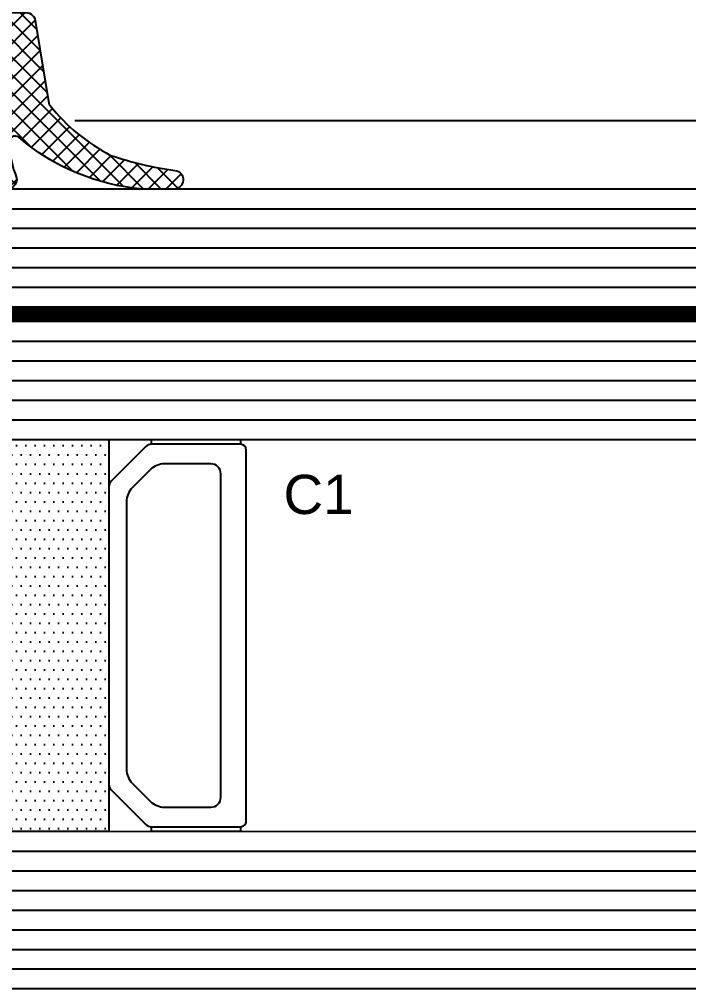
# Model space of a CAD drawing. Header units: inches. Extents: x -772 to 6765, y -813 to 4093.
# Drawn here: x 1543.198 to 1546.607, y -66.623 to -61.681 of the extents above; entities that cross this region are included whole.
import ezdxf

# ---------------------------------------------------------------- set-up
doc = ezdxf.new("R2010")
doc.units = ezdxf.units.IN
doc.header["$MEASUREMENT"] = 0
doc.linetypes.add('HIDDEN2', pattern=[0.1875, 0.125, -0.0625])
for name, color, linetype in [('aksoy_bant', 1, 'Continuous'), ('aksoy_block', 7, 'Continuous'), ('aksoy_detaytarama', 252, 'Continuous'), ('aksoy_fitil', 1, 'Continuous'), ('aksoy_kapali', 3, 'Continuous'), ('aksoy_silikon', 1, 'Continuous'), ('H_FAC_Cam', 153, 'Continuous'), ('H_FAC_Giydirme', 100, 'Continuous'), ('H_GEN_Greyscale1', 251, 'Continuous')]:
    doc.layers.add(name, color=color, linetype=linetype)
doc.styles.get("Standard").update_dxf_attribs({"font": 'arial.ttf'})

# ---------------------------------------------------------------- blocks, each defined once
blk = doc.blocks.new('c1(8 20 12) silikon')
at = {"layer": 'aksoy_detaytarama'}
h = blk.add_hatch(dxfattribs=at)
h.set_pattern_fill('DOTS', color=256, scale=0.3)
h.set_pattern_definition([(0, (-3382.415465525104, -5313.159109061882), (0.238125, 0.47625), [0, -0.47625])])
h.paths.add_polyline_path([(-45.17120356632313, -13.04971671334351), (-45.17120356632313, -11.04971671334351), (-34.36650080037452, -11.04971671334351), (-31.88768288643132, 5.822495017462643), (-31.88768288643132, 6.950283286656486), (-25.88768288643132, 6.950283286656486), (-25.88768288643132, -13.04971671334351)])
at = {"layer": 'aksoy_bant'}
for points in [[(-23.72199746086062, 6.950283286656486), (-19.18768288636147, 6.950283286656486), (-19.18768288636147, 6.700416538194986), (-23.72199746086062, 6.700416538194986)], [(-23.72199746086062, -12.79984996488201), (-19.18768288636147, -12.79984996488201), (-19.18768288636147, -13.04971671334351), (-23.72199746086062, -13.04971671334351)]]:
    blk.add_lwpolyline(points, close=True, dxfattribs=at)
at = {"layer": 'aksoy_detaytarama'}
for p, q in [((-46.17120356632313, 18.7102832866567), (103.8287964336778, 18.7102832866567)), ((-46.17120356632313, 17.7102832866567), (103.8287964336778, 17.7102832866567)), ((-46.17120356632313, 16.7102832866567), (103.8287964336778, 16.71028328665761)), ((-46.17120356632313, 15.7102832866567), (103.8287964336778, 15.7102832866567)), ((-46.17120356632313, 14.7102832866567), (103.8287964336778, 14.7102832866567)), ((-46.17120356632313, 11.95028328665649), (103.8287964336778, 11.95028328665649)), ((-46.17120356632313, 10.95028328665649), (103.8287964336778, 10.95028328665649)), ((-46.17120356632313, 9.950283286656486), (103.8287964336778, 9.950283286657395)), ((-46.17120356632313, 8.950283286656486), (103.8287964336778, 8.950283286656486)), ((-46.17120356632313, 7.950283286656486), (103.8287964336778, 7.950283286656486)), ((-46.17120356632313, -14.04971671334351), (103.8287964336778, -14.04971671334351)), ((-46.17120356632313, -15.04971671334351), (103.8287964336778, -15.04971671334351)), ((-46.17120356632313, -16.04971671334351), (103.8287964336778, -16.0497167133426)), ((-46.17120356632313, -17.04971671334351), (103.8287964336778, -17.04971671334351)), ((-46.17120356632313, -18.04971671334351), (103.8287964336778, -18.0497167133426)), ((-46.17120356632313, -19.04971671334351), (103.8287964336778, -19.04971671334351)), ((-46.17120356632313, -20.04971671334351), (103.8287964336778, -20.04971671334351))]:
    blk.add_line(p, q, dxfattribs=at)
at = {"layer": 'aksoy_detaytarama', "linetype": 'HIDDEN2', "const_width": 0.76}
blk.add_lwpolyline([(103.8287964336769, 13.3302832866575), (-45.17120356632313, 13.3302832866575)], dxfattribs=at)
at = {"layer": 'aksoy_silikon'}
blk.add_lwpolyline([(-45.17120356632313, -13.04971671334351), (-45.17120356632313, -11.04971671334351), (-34.36650080037452, -11.04971671334351), (-31.88768288643132, 5.822495017462643), (-31.88768288643132, 6.950283286656486), (-25.88768288643132, 6.950283286656486), (-25.88768288643132, -13.04971671334351)], close=True, dxfattribs=at)
at = {"layer": 'H_FAC_Cam'}
for points in [[(103.8287964336769, 19.7102832866567), (-45.17120356632313, 19.7102832866567), (-46.17120356632313, 18.7102832866567), (-46.17120356632313, 14.7102832866567), (-45.17120356632313, 13.7102832866567), (103.8287964336769, 13.7102832866567)], [(103.8287964336769, 12.95028328665649), (-45.17120356632313, 12.95028328665649), (-46.17120356632313, 11.95028328665649), (-46.17120356632313, 7.950283286656486), (-45.17120356632313, 6.950283286656486), (103.8287964336769, 6.950283286656486)], [(103.8287964336769, -13.04971671334351), (-45.17120356632313, -13.04971671334351), (-46.17120356632313, -14.04971671334351), (-46.17120356632313, -20.04971671334351), (-45.17120356632313, -21.04971671334351), (103.8287964336769, -21.04971671334351)]]:
    blk.add_lwpolyline(points, dxfattribs=at)
at = {"layer": 'H_FAC_Giydirme', "ltscale": 10}
for points in [[(-19.18768288636147, 6.700150035117986), (-23.72199746138449, 6.700150035117986, 0.1989123673796515), (-24.00484017455983, 6.582992747571552), (-25.77052559946696, 4.817307322664419, 0.1989123673796714), (-25.88768288643132, 4.53446461018757), (-25.88768288643132, -10.63416453983518, 0.1989123673796559), (-25.77052559946696, -10.91700725242845), (-24.00484017455983, -12.68269267733558, 0.1989123673796541), (-23.72199746138449, -12.79984996488201), (-19.18768288636147, -12.79984996488201, 0.4142135623730951), (-18.88768288747906, -12.49984996495186), (-18.88768288747906, 6.400150034955004, 0.4142135623730951)], [(-24.69478966841507, 4.478829691564897, 0.1989123673796584), (-24.98768288745578, 3.771722910372773), (-24.98768288745578, -9.871422840136802, 0.198912367379658), (-24.69478966841507, -10.57852962132893), (-23.76636254343703, -11.50695674619055, 0.198912367379658), (-23.05925576247773, -11.79984996488201), (-20.68768288636147, -11.79984996499843, 0.4142135623730951), (-20.18768288636147, -11.29984996488201), (-20.18768288636147, 5.200150035117986, 0.4142135623730946), (-20.68768288636147, 5.70015003500157), (-23.05925576247773, 5.70015003500157, 0.1989123673796531), (-23.76636254343703, 5.407256816193694)]]:
    blk.add_lwpolyline(points, format="xyb", close=True, dxfattribs=at)
at = {"layer": 'aksoy_kapali', "ltscale": 0.5}
blk.add_text('C1', height=2, dxfattribs=at).set_placement((-16.991616729626, 3.143236385427372))
blk = doc.blocks.new('0809820')
at = {"layer": 'aksoy_detaytarama'}
h = blk.add_hatch(dxfattribs=at)
h.set_pattern_fill('ANSI37', color=256, scale=0.2)
h.set_pattern_definition([(45, (-296524.0453827344, 750872.1416282242), (-0.4490128060534576, 0.4490128060534577), []), (135, (-296524.0453827344, 750872.1416282242), (-0.4490128060534577, -0.4490128060534576), [])])
edge = h.paths.add_edge_path(flags=16)
edge.add_arc((-0.6500000000233027, -2.650000000023303), 0.7499999999999805, 179.9999999999985, 270.00000000000153, ccw=False)
edge.add_line((-1.400000000023283, -2.650000000023283), (-1.400000000023283, -2.25))
edge.add_arc((-0.6500000000232831, -2.25), 0.75, 90, 180, ccw=False)
edge.add_line((-0.6500000000232831, -1.5), (0.6500000000232831, -1.5))
edge.add_arc((0.650000000023275, -2.250000000000008), 0.750000000000008, 6.252776074688882e-13, 89.99999999999937, ccw=False)
edge.add_line((1.400000000023283, -2.25), (1.400000000023283, -2.650000000023283))
edge.add_arc((0.6500000000232755, -2.650000000023276), 0.7500000000000075, 270.00000000000057, 359.99999999999943, ccw=False)
edge.add_line((0.6500000000232831, -3.400000000023283), (-0.6500000000232831, -3.400000000023283))
edge = h.paths.add_edge_path(flags=16)
edge.add_arc((1.581799999985378, -6.898435426293872), 1.5, 270, 360)
edge.add_line((3.081799999985378, -6.898435426293872), (3.081799999985378, -6.199215426342562))
edge.add_arc((1.581799999981633, -6.199215426346306), 1.500000000003745, 1.430316643948449e-10, 89.99999999985695)
edge.add_line((1.581799999985378, -4.699215426342562), (-1.618200000026263, -4.699215426342562))
edge.add_arc((-1.618200000030094, -6.199215426338732), 1.49999999999617, 89.9999999998537, 180.0000000001463)
edge.add_line((-3.118200000026263, -6.199215426342562), (-3.118200000026263, -6.898435426293872))
edge.add_arc((-1.618200000026263, -6.898435426293872), 1.5, 180, 270)
edge.add_line((-1.618200000026263, -8.398435426293872), (1.581799999985378, -8.398435426293872))
edge = h.paths.add_edge_path()
edge.add_arc((-13.39916626476185, -11.5243817941896), 0.4756182058104014, 97.18655041687816, 270.0000000019248)
edge.add_line((-13.39916626474587, -12), (-11.79616626474308, -12))
edge.add_arc((-12.7540099468664, -0.8821776266455252), 11.15900707253315, 274.9240954718691, 310.5461878170985)
edge.add_arc((-5.312831276514903, -9.600144013820016), 0.3031088913352951, -8.281423239359185, 128.1279389483803, ccw=False)
edge.add_arc((-10.01139345993494, -9.521763125073873), 4.999999999901143, 337.5903896958652, 358.6013938786351, ccw=False)
edge.add_arc((-4.894111285108977, -11.49931892863116), 0.5000000000075028, 171.7867892994942, 343.8752323016164)
edge.add_line((-4.4137816914008, -11.63818390411325), (-3.865823678439483, -10.54313460644335))
edge.add_arc((-3.674115062951471, -10.60013972155802), 0.2000044409546137, 30.013486287024477, 163.4400009375315, ccw=False)
edge.add_line((-3.500929679546971, -10.50009673391469), (-2.519378976430744, -11.89836892753374))
edge.add_arc((-2.346358133363537, -11.80057145748254), 0.1987474711388847, 209.4766621130069, 330.5233378869931)
edge.add_line((-2.173337290296331, -11.89836892753374), (-1.191155975975562, -10.49900504434481))
edge.add_arc((-1.017973155860091, -10.59904359102328), 0.2000000000117199, 30.012751956058707, 149.9872480439413, ccw=False)
edge.add_line((-0.8447903357446194, -10.49900504434481), (0.1366821891861036, -11.89714189909864))
edge.add_arc((0.3097030322824139, -11.79934442903099), 0.1987474711723162, 209.476662113007, 330.523337886993)
edge.add_line((0.4827238753787242, -11.89714189909864), (1.464285655296408, -10.49885052954778))
edge.add_arc((1.637468475411879, -10.59888907622623), 0.200000000011711, 30.012751956054387, 149.9872480439457, ccw=False)
edge.add_line((1.81065129552735, -10.49885052954778), (2.793040331394877, -11.89857401209883))
edge.add_arc((2.966056015196955, -11.80013412837071), 0.1990598843310896, 209.6383651009945, 330.3616348990055)
edge.add_line((3.139071698999032, -11.89857401209883), (4.086318981309887, -10.50111510488205))
edge.add_arc((4.26096961443076, -10.59856845962934), 0.2000000000025585, 16.128578558851302, 150.8389076989558, ccw=False)
edge.add_line((4.453097757010255, -10.54300969047472), (5.001055769913364, -11.63818390411325))
edge.add_arc((5.481385363621539, -11.49931892863115), 0.5000000000075042, 196.1247676983852, 368.2132107005041)
edge.add_arc((15.9137596512798, -8.248417741440344), 10.43374355649902, 181.0694927568197, 197.7419089356086, ccw=False)
edge.add_line((5.481833735248074, -8.443164462107234), (5.481833735248074, -3.5))
edge.add_arc((4.981833735248074, -3.5), 0.5, 0, 90)
edge.add_line((4.981833735248074, -3), (2.5, -3))
edge.add_line((2.5, -3), (2.5, -1.800000000046566))
edge.add_line((2.5, -1.800000000046566), (2.941176470601931, -1.564705882337876))
edge.add_arc((2.800000000026478, -1.300000000014852), 0.2999999999675869, 298.0724869363878, 405.8705799258614)
edge.add_line((3.008884433889762, -1.084669339703396), (2.490940856339876, -0.5822311321971938))
edge.add_arc((1.794659410124839, -1.300000000041379), 0.9999999999948133, 45.87057993125159, 90.0000000059342)
edge.add_line((1.794659410021268, -0.3000000000465661), (-1.794659410021268, -0.3000000000465661))
edge.add_arc((-1.79465941012469, -1.300000000041748), 0.9999999999951819, 89.99999999407437, 134.1294200687398)
edge.add_line((-2.490940856339876, -0.5822311321971938), (-3.008884433889762, -1.084669339703396))
edge.add_arc((-2.800000000026441, -1.300000000014847), 0.2999999999676091, 134.1294200741444, 241.9275130636064)
edge.add_line((-2.941176470601931, -1.564705882337876), (-2.5, -1.800000000046566))
edge.add_line((-2.5, -1.800000000046566), (-2.5, -3))
edge.add_line((-2.5, -3), (-5.850299999990966, -3))
edge.add_arc((-5.850367940516233, -3.500032055891378), 0.5000320605069973, 89.99221508844106, 179.9963269009513)
edge.add_line((-6.350399999995716, -3.5), (-7.033064588031266, -7.630069611244835))
edge.add_arc((-7.23038720533384, -7.597453898782232), 0.1999999999964533, 318.1881574895548, 350.61436760338097, ccw=False)
edge.add_arc((-14.59123358923134, -1.766557870391519), 9.590145358014874, 297.39787686630274, 321.54405401774505, ccw=False)
edge.add_arc((-15.64157904621135, 5.588542444300927), 16.78366040559764, 277.511088463136, 288.99706628116996, ccw=False)
at = {"layer": 'aksoy_fitil'}
blk.add_lwpolyline([(-13.458666264778, -11.05249999999069, 0.9391729473743986), (-13.39916626474587, -12), (-11.79616626474308, -12, 0.1566945823843043), (-5.499976626422722, -9.361708240467124, -0.677110477269376), (-5.012883040704764, -9.643802413251251, -0.09193551208718409), (-5.388982944423333, -11.42789035721216, 0.9332368286059814), (-4.4137816914008, -11.63818390411325), (-3.865823678439483, -10.54313460644335, -0.6582929623230097), (-3.500929679546971, -10.50009673391469), (-2.519378976430744, -11.89836892753374, 0.5834557230106346), (-2.173337290296331, -11.89836892753374), (-1.191155975975562, -10.49900504434481, -0.5772019029751383), (-0.8447903357446194, -10.49900504434481), (0.1366821891861036, -11.89714189909864, 0.5834557230106346), (0.4827238753787242, -11.89714189909864), (1.464285655296408, -10.49885052954778, -0.5772019029751857), (1.81065129552735, -10.49885052954778), (2.793040331394877, -11.89857401209883, 0.5815657771122738), (3.139071698999032, -11.89857401209883), (4.086318981309887, -10.50111510488205, -0.6663519555679488), (4.453097757010255, -10.54300969047472), (5.001055769913364, -11.63818390411325, 0.933236828605953), (5.976257022935897, -11.42789035721216, -0.07287574088417499), (5.481833735248074, -8.443164462107234), (5.481833735248074, -3.5, 0.414213562373095), (4.981833735248074, -3), (2.5, -3), (2.5, -1.800000000046566), (2.941176470601931, -1.564705882337876, 0.508416243482813), (3.008884433889762, -1.084669339703396), (2.490940856339876, -0.5822311321971938, 0.1949664116586393), (1.794659410021268, -0.3000000000465661), (-1.794659410021268, -0.3000000000465661, 0.1949664116585618), (-2.490940856339876, -0.5822311321971938), (-3.008884433889762, -1.084669339703396, 0.5084162434827487), (-2.941176470601931, -1.564705882337876), (-2.5, -1.800000000046566), (-2.5, -3), (-5.850299999990966, -3, 0.4142345819134799), (-6.350399999995716, -3.5), (-7.033064588031266, -7.630069611244835, -0.1424377572580291), (-7.081319561810233, -7.730791206588037, -0.105749142645448), (-10.17816626478452, -10.28099999995902, -0.05015903481716782), (-13.44765144633129, -11.05110714025795)], format="xyb", dxfattribs=at)
for points in [[(-0.6500000000232831, -3.400000000023283, -0.4142135623731104), (-1.400000000023283, -2.650000000023283), (-1.400000000023283, -2.25, -0.414213562373095), (-0.6500000000232831, -1.5), (0.6500000000232831, -1.5, -0.4142135623730888), (1.400000000023283, -2.25), (1.400000000023283, -2.650000000023283, -0.4142135623730892), (0.6500000000232831, -3.400000000023283)], [(1.581799999985378, -8.398435426293872, 0.414213562373095), (3.081799999985378, -6.898435426293872), (3.081799999985378, -6.199215426342562, 0.4142135623716325), (1.581799999985378, -4.699215426342562), (-1.618200000026263, -4.699215426342562, 0.4142135623745908), (-3.118200000026263, -6.199215426342562), (-3.118200000026263, -6.898435426293872, 0.414213562373095), (-1.618200000026263, -8.398435426293872)]]:
    blk.add_lwpolyline(points, format="xyb", close=True, dxfattribs=at)
blk = doc.blocks.new('dt-p103')
at = {"layer": 'H_GEN_Greyscale1'}
blk.add_line((-28.5515372636728, -146.4874347164296), (-160, -146.4874347164296), dxfattribs=at)
at = {"layer": 'aksoy_block'}
blk.add_blockref('0809820', (-20.19707871531136, -137.9874347186415), dxfattribs=at)
at = {"layer": 'aksoy_block', "xscale": -1}
blk.add_blockref('c1(8 20 12) silikon', (-56.17120356624946, -169.6977180049289), dxfattribs=at)

msp = doc.modelspace()

# ---------------------------------------------------------------- block references
at = {"layer": 'aksoy_block', "xscale": -0.1000000000000014, "yscale": 0.1000000000000014, "zscale": 0.1, "rotation": 359.9990483270242}
msp.add_blockref('dt-p103', (1540.625592955585, -47.54757268997946), dxfattribs=at)

doc.saveas('drawing.dxf')
